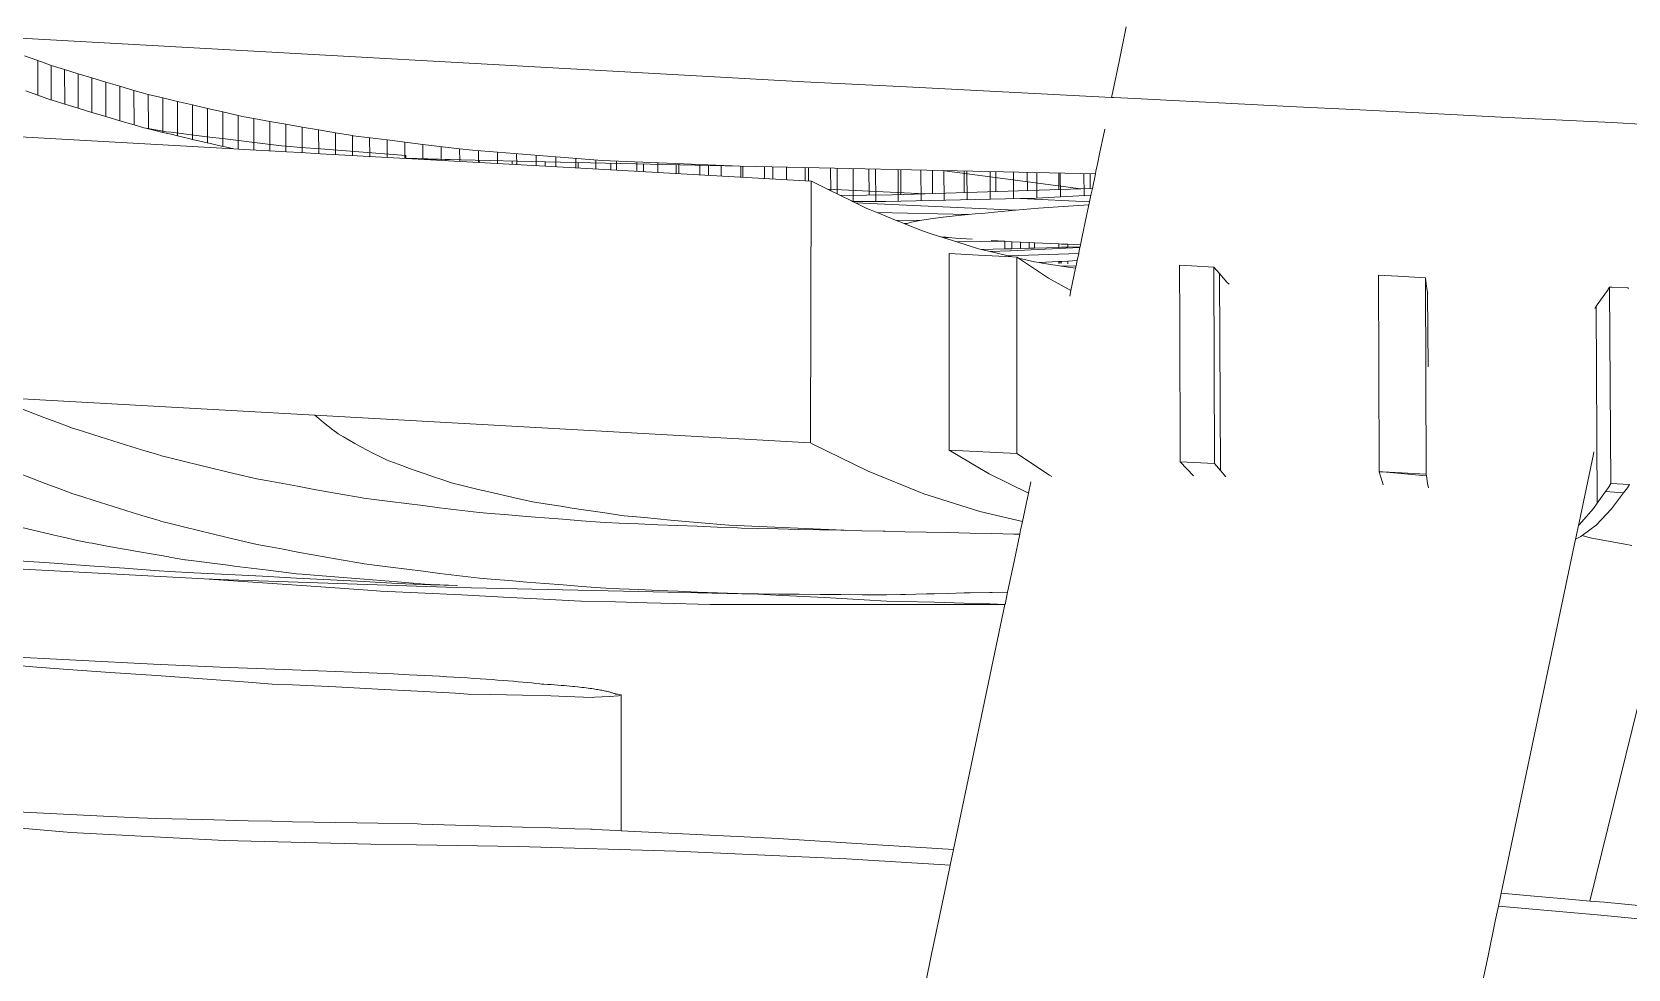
# Model space of a CAD drawing. Header units: millimetres. Extents: x 930469 to 1523124, y -120375 to 411163.
# Drawn here: x 1427928 to 1428511, y -7174 to -6832 of the extents above; entities that cross this region are included whole.
import ezdxf

# ---------------------------------------------------------------- set-up
doc = ezdxf.new("R2010")
doc.units = ezdxf.units.MM
doc.layers.add('A-NET THAY', color=8, linetype='Continuous', lineweight=0)
doc.layers.add('COT VACH', color=8, linetype='Continuous', lineweight=0)

# ---------------------------------------------------------------- blocks, each defined once
blk = doc.blocks.new('fgholol')
at = {"layer": 'A-NET THAY', "ltscale": 3}
for p, q in [((1046292.46, 32204.62), (1046295.12, 32217.27)), ((1046177.47, 32197.21), (1045884.71, 32213.55)), ((1045892.76, 32206.69), (1045897.56, 32204.92)), ((1045897.56, 32204.92), (1045902.19, 32203.23)), ((1045897.63, 32192.33), (1045897.56, 32204.92)), ((1045902.19, 32203.23), (1045902.41, 32203.17)), ((1045902.41, 32203.17), (1045907.32, 32201.65)), ((1045902.48, 32190.57), (1045902.41, 32203.17)), ((1046290.16, 32193.66), (1046292.46, 32204.62)), ((1045907.32, 32201.65), (1045912.28, 32200.13)), ((1045907.39, 32189.05), (1045907.32, 32201.65)), ((1045912.28, 32200.13), (1045917.29, 32198.61)), ((1045912.35, 32187.54), (1045912.28, 32200.13)), ((1045917.29, 32198.61), (1045922.36, 32197.09)), ((1045917.36, 32186.02), (1045917.29, 32198.61)), ((1045922.36, 32197.09), (1045927.48, 32195.57)), ((1045922.42, 32184.5), (1045922.36, 32197.09)), ((1046214.84, 32195.31), (1046177.47, 32197.21)), ((1045893.21, 32193.95), (1045897.63, 32192.33)), ((1045897.63, 32192.33), (1045902.25, 32190.64)), ((1045927.48, 32195.57), (1045932.66, 32194.04)), ((1045927.54, 32182.97), (1045927.48, 32195.57)), ((1045932.66, 32194.04), (1045936.21, 32193.01)), ((1045932.72, 32181.45), (1045932.66, 32194.04)), ((1045936.21, 32193.01), (1045937.9, 32192.6)), ((1045937.9, 32192.6), (1045943.21, 32191.32)), ((1045937.96, 32180), (1045937.9, 32192.6)), ((1045943.21, 32191.32), (1045948.58, 32190.05)), ((1045943.27, 32178.73), (1045943.21, 32191.32)), ((1046289.71, 32191.52), (1046214.84, 32195.31)), ((1046289.71, 32191.52), (1046290.16, 32193.66)), ((1046290.57, 32191.48), (1046289.71, 32191.52)), ((1046298.22, 32191.09), (1046290.57, 32191.48)), ((1046312.15, 32190.39), (1046298.22, 32191.09)), ((1045902.25, 32190.64), (1045902.48, 32190.57)), ((1045902.48, 32190.57), (1045907.39, 32189.05)), ((1045907.39, 32189.05), (1045912.35, 32187.54)), ((1045912.35, 32187.54), (1045917.36, 32186.02)), ((1045917.36, 32186.02), (1045918.7, 32185.61)), ((1045918.7, 32185.61), (1045922.42, 32184.5)), ((1045948.58, 32190.05), (1045954.02, 32188.77)), ((1045948.65, 32177.45), (1045948.58, 32190.05)), ((1045954.02, 32188.77), (1045959.52, 32187.49)), ((1045954.08, 32176.17), (1045954.02, 32188.77)), ((1045959.52, 32187.49), (1045965.1, 32186.2)), ((1045959.59, 32174.89), (1045959.52, 32187.49)), ((1045965.1, 32186.2), (1045970.74, 32184.92)), ((1045965.16, 32173.61), (1045965.1, 32186.2)), ((1046331.41, 32189.41), (1046312.15, 32190.39)), ((1046354.68, 32188.23), (1046331.41, 32189.41)), ((1046380.39, 32186.93), (1046354.68, 32188.23)), ((1046406.77, 32185.59), (1046380.39, 32186.93)), ((1046432.03, 32184.31), (1046406.77, 32185.59)), ((1045922.42, 32184.5), (1045927.54, 32182.97)), ((1045927.54, 32182.97), (1045932.72, 32181.45)), ((1045932.72, 32181.45), (1045936.27, 32180.41)), ((1045936.27, 32180.41), (1045937.07, 32180.22)), ((1045939.92, 32179.74), (1045937.07, 32180.22)), ((1045937.07, 32180.22), (1045937.96, 32180)), ((1045937.96, 32180), (1045939.92, 32179.53)), ((1045944.45, 32178.98), (1045939.92, 32179.74)), ((1045939.92, 32179.53), (1045943.27, 32178.73)), ((1045970.74, 32184.92), (1045972.91, 32184.43)), ((1045970.81, 32172.6), (1045970.74, 32184.92)), ((1045972.91, 32184.43), (1045976.47, 32183.79)), ((1045976.47, 32183.79), (1045982.27, 32182.75)), ((1045976.53, 32172.28), (1045976.47, 32183.79)), ((1045982.27, 32182.75), (1045988.15, 32181.71)), ((1045982.33, 32171.96), (1045982.27, 32182.75)), ((1045988.15, 32181.71), (1045994.11, 32180.67)), ((1045988.2, 32171.63), (1045988.15, 32181.71)), ((1045994.11, 32180.67), (1046000.15, 32179.63)), ((1045994.16, 32171.3), (1045994.11, 32180.67)), ((1046000.15, 32179.63), (1046006.27, 32178.59)), ((1046000.19, 32170.96), (1046000.15, 32179.63)), ((1046286.78, 32177.55), (1046287.27, 32179.87)), ((1046454.44, 32183.18), (1046432.03, 32184.31)), ((1046472.49, 32182.27), (1046454.44, 32183.18)), ((1046484.94, 32181.64), (1046472.49, 32182.27)), ((1045886.9, 32177.29), (1045969.18, 32172.69)), ((1045943.27, 32178.73), (1045944.46, 32178.45)), ((1045946.3, 32178.75), (1045944.45, 32178.98)), ((1045944.46, 32178.45), (1045946.31, 32178.01)), ((1045952.79, 32177.94), (1045946.3, 32178.75)), ((1045946.31, 32178.01), (1045948.65, 32177.45)), ((1045948.65, 32177.45), (1045952.79, 32176.47)), ((1045959.36, 32177.13), (1045952.79, 32177.94)), ((1045952.79, 32176.47), (1045954.08, 32176.17)), ((1045954.08, 32176.17), (1045959.38, 32174.94)), ((1045966.04, 32176.32), (1045959.36, 32177.13)), ((1045959.38, 32174.94), (1045959.59, 32174.89)), ((1045959.59, 32174.89), (1045965.16, 32173.61)), ((1045965.16, 32173.61), (1045966.05, 32173.4)), ((1045972.8, 32175.5), (1045966.04, 32176.32)), ((1045979.66, 32174.68), (1045972.8, 32175.5)), ((1045986.61, 32173.86), (1045979.66, 32174.68)), ((1045988.38, 32173.66), (1045986.61, 32173.86)), ((1045993.66, 32173.24), (1045988.38, 32173.66)), ((1046006.27, 32178.59), (1046012.47, 32177.54)), ((1046006.31, 32170.62), (1046006.27, 32178.59)), ((1046012.47, 32177.54), (1046012.81, 32177.48)), ((1046012.51, 32170.27), (1046012.47, 32177.54)), ((1046012.81, 32177.48), (1046025.16, 32175.94)), ((1046018.81, 32169.92), (1046018.77, 32176.73)), ((1046025.16, 32175.94), (1046038.21, 32174.34)), ((1046025.2, 32169.56), (1046025.16, 32175.94)), ((1046031.67, 32169.2), (1046031.64, 32175.14)), ((1046051.63, 32172.73), (1046038.21, 32174.34)), ((1046038.24, 32168.84), (1046038.21, 32174.34)), ((1046044.9, 32168.46), (1046044.88, 32173.54)), ((1046285.51, 32171.51), (1046286.78, 32177.55)), ((1045966.05, 32173.4), (1045969.18, 32172.69)), ((1045969.18, 32172.69), (1045972.82, 32172.49)), ((1045972.82, 32172.49), (1045979.68, 32172.11)), ((1045979.68, 32172.11), (1045986.62, 32171.72)), ((1045986.62, 32171.72), (1045988.39, 32171.62)), ((1045988.39, 32171.62), (1045993.67, 32171.32)), ((1046000.79, 32172.67), (1045993.66, 32173.24)), ((1045993.67, 32171.32), (1046000.8, 32170.93)), ((1046031.95, 32170.24), (1046000.79, 32172.67)), ((1046031.95, 32169.19), (1046000.8, 32170.93)), ((1046031.95, 32170.05), (1046031.95, 32170.24)), ((1046031.95, 32169.34), (1046031.95, 32170.05)), ((1046031.95, 32169.19), (1046031.95, 32169.34)), ((1046031.95, 32169.34), (1046052.23, 32168.66)), ((1046034.31, 32169.05), (1046031.95, 32169.19)), ((1046034.31, 32169.05), (1046052.23, 32168.66)), ((1046083.02, 32166.34), (1046034.31, 32169.05)), ((1046034.42, 32169.05), (1046034.42, 32169.26)), ((1046046.62, 32168.37), (1046046.62, 32168.85)), ((1046051.63, 32172.73), (1046056.39, 32172.17)), ((1046051.66, 32168.09), (1046051.63, 32172.73)), ((1046083.01, 32167.99), (1046052.23, 32168.66)), ((1046086.78, 32169.78), (1046056.39, 32172.17)), ((1046058.51, 32167.7), (1046058.49, 32172)), ((1046058.77, 32167.69), (1046058.77, 32168.52)), ((1046065.45, 32167.32), (1046065.43, 32171.45)), ((1046070.88, 32167.01), (1046070.87, 32168.25)), ((1046072.48, 32166.92), (1046072.46, 32170.89)), ((1046079.6, 32166.53), (1046079.58, 32170.33)), ((1046082.93, 32166.34), (1046082.92, 32167.99)), ((1046154.13, 32166.43), (1046083.01, 32167.99)), ((1046103.68, 32168.48), (1046086.78, 32169.78)), ((1046086.8, 32166.12), (1046086.78, 32169.78)), ((1046094.08, 32165.72), (1046094.06, 32169.21)), ((1046094.94, 32165.67), (1046094.93, 32167.73)), ((1046101.44, 32165.31), (1046101.42, 32168.65)), ((1046154.13, 32166.43), (1046103.68, 32168.48)), ((1046108.88, 32164.89), (1046108.87, 32168.27)), ((1046116.4, 32164.47), (1046116.38, 32167.96)), ((1046284.6, 32167.17), (1046285.51, 32171.51)), ((1046180, 32160.92), (1046083.02, 32166.34)), ((1046106.9, 32165), (1046106.88, 32167.47)), ((1046118.81, 32164.34), (1046118.8, 32167.2)), ((1046124, 32164.05), (1046123.98, 32167.65)), ((1046130.69, 32163.67), (1046130.67, 32166.94)), ((1046131.66, 32163.62), (1046131.64, 32167.34)), ((1046139.39, 32163.19), (1046139.37, 32167.02)), ((1046142.52, 32163.01), (1046142.5, 32166.68)), ((1046147.19, 32162.75), (1046147.17, 32166.71)), ((1046154.13, 32166.43), (1046182.99, 32165.8)), ((1046154.32, 32162.35), (1046154.3, 32166.43)), ((1046155.06, 32162.31), (1046155.04, 32166.41)), ((1046163, 32161.87), (1046162.97, 32166.24)), ((1046166.08, 32161.7), (1046166.06, 32166.17)), ((1046170.99, 32161.42), (1046170.97, 32166.06)), ((1046177.81, 32161.04), (1046177.78, 32165.91)), ((1046179.05, 32160.97), (1046179.03, 32165.88)), ((1046182.99, 32165.8), (1046227.83, 32164.82)), ((1046187.18, 32157.39), (1046187.14, 32165.71)), ((1046189.52, 32156.25), (1046189.47, 32165.66)), ((1046195.37, 32153.53), (1046195.31, 32165.53)), ((1046201.17, 32155.77), (1046201.12, 32165.4)), ((1046203.59, 32153.47), (1046203.53, 32165.35)), ((1046211.86, 32153.55), (1046211.8, 32165.17)), ((1046212.79, 32155.96), (1046212.75, 32165.15)), ((1046220.19, 32153.74), (1046220.13, 32164.98)), ((1046224.39, 32156.34), (1046224.34, 32164.89)), ((1046278.53, 32158.12), (1046227.83, 32164.82)), ((1046227.83, 32164.82), (1046283.85, 32163.59)), ((1046228.56, 32153.94), (1046228.51, 32164.8)), ((1046235.95, 32156.72), (1046235.91, 32164.64)), ((1046236.98, 32154.13), (1046236.93, 32164.62)), ((1046245.44, 32154.32), (1046245.39, 32164.43)), ((1046247.49, 32157.1), (1046247.45, 32164.39)), ((1046253.95, 32154.52), (1046253.9, 32164.25)), ((1046259, 32157.48), (1046258.97, 32164.13)), ((1046262.49, 32154.71), (1046262.44, 32164.06)), ((1046270.49, 32157.86), (1046270.46, 32163.88)), ((1046271.07, 32155.16), (1046271.03, 32163.87)), ((1046279.69, 32155.62), (1046279.65, 32163.68)), ((1046281.96, 32158.24), (1046281.93, 32163.63)), ((1046282.73, 32158.26), (1046283.85, 32163.59)), ((1046283.85, 32163.59), (1046284.05, 32164.53)), ((1046284.05, 32164.53), (1046284.6, 32167.17)), ((1046179.83, 32065.34), (1046180, 32160.92)), ((1046180, 32160.92), (1046180.1, 32160.87)), ((1046180.1, 32160.87), (1046183.02, 32159.43)), ((1046183.02, 32159.43), (1046186.04, 32157.96)), ((1046221.64, 32156.25), (1046186.04, 32157.96)), ((1046186.04, 32157.96), (1046190.71, 32155.66)), ((1046209.69, 32155.86), (1046221.64, 32156.25)), ((1046278.53, 32158.12), (1046221.64, 32156.25)), ((1046282.73, 32158.26), (1046278.53, 32158.12)), ((1046282.2, 32155.75), (1046282.73, 32158.26)), ((1046190.71, 32155.66), (1046209.69, 32155.86)), ((1046190.71, 32155.66), (1046194.7, 32153.71)), ((1046194.7, 32153.71), (1046195.07, 32153.53)), ((1046195.07, 32153.53), (1046196.18, 32152.99)), ((1046195.07, 32153.53), (1046207.25, 32153.44)), ((1046196.18, 32152.99), (1046254.65, 32150.3)), ((1046196.18, 32152.99), (1046200.36, 32150.94)), ((1046200.36, 32150.94), (1046204.15, 32149.41)), ((1046207.25, 32153.44), (1046256.51, 32154.57)), ((1046246.95, 32149.6), (1046254.65, 32150.3)), ((1046263.04, 32150.99), (1046254.65, 32150.3)), ((1046256.51, 32154.57), (1046262.35, 32154.7)), ((1046281.7, 32153.37), (1046256.51, 32154.57)), ((1046282.2, 32155.75), (1046262.35, 32154.7)), ((1046272.09, 32151.64), (1046263.04, 32150.99)), ((1046281.47, 32152.25), (1046272.09, 32151.64)), ((1046280.64, 32148.29), (1046281.47, 32152.25)), ((1046281.47, 32152.25), (1046281.7, 32153.37)), ((1046281.7, 32153.37), (1046282.2, 32155.75)), ((1046237.36, 32148.68), (1046204.15, 32149.41)), ((1046204.15, 32149.41), (1046210.86, 32146.7)), ((1046219.72, 32146.51), (1046210.86, 32146.7)), ((1046210.86, 32146.7), (1046214.03, 32145.42)), ((1046215.08, 32145.41), (1046214.03, 32145.42)), ((1046214.03, 32145.42), (1046214.48, 32145.24)), ((1046215.08, 32145.41), (1046214.48, 32145.24)), ((1046214.48, 32145.24), (1046220.7, 32142.72)), ((1046215.08, 32145.41), (1046216.68, 32145.88)), ((1046216.68, 32145.88), (1046219.72, 32146.51)), ((1046219.72, 32146.51), (1046223.58, 32147.13)), ((1046228.26, 32147.74), (1046223.58, 32147.13)), ((1046233.73, 32148.34), (1046228.26, 32147.74)), ((1046237.36, 32148.68), (1046233.73, 32148.34)), ((1046239.96, 32148.92), (1046237.36, 32148.68)), ((1046242.42, 32149.12), (1046239.96, 32148.92)), ((1046246.95, 32149.6), (1046242.42, 32149.12)), ((1046279.05, 32140.72), (1046280.64, 32148.29)), ((1046220.7, 32142.72), (1046223.12, 32141.95)), ((1046223.12, 32141.95), (1046227.24, 32140.63)), ((1046227.24, 32140.63), (1046227.41, 32140.61)), ((1046227.24, 32140.63), (1046228.13, 32140.35)), ((1046227.41, 32140.61), (1046229.24, 32140.45)), ((1046229.24, 32140.36), (1046228.13, 32140.35)), ((1046228.13, 32140.35), (1046233.26, 32138.71)), ((1046229.24, 32140.45), (1046230.13, 32140.37)), ((1046229.24, 32140.36), (1046229.24, 32140.45)), ((1046230.13, 32140.37), (1046229.24, 32140.36)), ((1046230.13, 32140.37), (1046232.74, 32140.14)), ((1046232.74, 32140.14), (1046238.85, 32139.68)), ((1046250.78, 32138.95), (1046233.26, 32138.71)), ((1046233.26, 32138.71), (1046241.13, 32136.2)), ((1046245.71, 32139.24), (1046250.78, 32138.95)), ((1046250.78, 32138.95), (1046253.29, 32138.8)), ((1046250.8, 32136.17), (1046250.78, 32138.95)), ((1046253.29, 32138.8), (1046256.47, 32138.64)), ((1046253.29, 32138.8), (1046253.31, 32136.24)), ((1046256.47, 32138.64), (1046259.65, 32138.48)), ((1046256.48, 32136.33), (1046256.47, 32138.64)), ((1046278.41, 32137.67), (1046279.05, 32140.72)), ((1046230.45, 32062.71), (1046230.48, 32134.44)), ((1046230.48, 32134.44), (1046241.14, 32133.9)), ((1046241.13, 32136.2), (1046242.25, 32135.94)), ((1046241.14, 32133.9), (1046253.59, 32133.27)), ((1046250.8, 32136.17), (1046242.25, 32135.94)), ((1046242.25, 32135.94), (1046243.65, 32135.61)), ((1046243.65, 32135.61), (1046245.35, 32135.21)), ((1046252.63, 32135.41), (1046245.35, 32135.21)), ((1046245.35, 32135.21), (1046252.02, 32133.64)), ((1046253.31, 32136.24), (1046250.8, 32136.17)), ((1046252.02, 32133.64), (1046277.74, 32134.49)), ((1046252.02, 32133.64), (1046253.59, 32133.27)), ((1046252.8, 32135.42), (1046252.63, 32135.41)), ((1046278.19, 32136.66), (1046252.8, 32135.42)), ((1046256.48, 32136.33), (1046253.31, 32136.24)), ((1046253.59, 32133.27), (1046255.13, 32133.2)), ((1046255.13, 32133.2), (1046255.15, 32061.46)), ((1046255.13, 32133.2), (1046255.79, 32132.76)), ((1046255.79, 32132.76), (1046261.61, 32131.39)), ((1046255.79, 32132.76), (1046261.63, 32128.87)), ((1046259.66, 32136.41), (1046256.48, 32136.33)), ((1046259.65, 32138.48), (1046261.57, 32138.39)), ((1046259.65, 32138.48), (1046259.66, 32136.41)), ((1046261.58, 32136.47), (1046259.66, 32136.41)), ((1046261.57, 32138.39), (1046270.51, 32137.99)), ((1046261.58, 32136.47), (1046261.57, 32138.39)), ((1046270.51, 32136.71), (1046261.58, 32136.47)), ((1046270.51, 32137.99), (1046271.49, 32137.95)), ((1046270.51, 32137.99), (1046270.51, 32136.71)), ((1046271.5, 32136.74), (1046270.51, 32136.71)), ((1046271.49, 32137.95), (1046273.76, 32137.86)), ((1046273.77, 32136.8), (1046271.5, 32136.74)), ((1046273.76, 32137.86), (1046278.41, 32137.67)), ((1046273.77, 32136.8), (1046273.76, 32137.86)), ((1046278.25, 32136.92), (1046273.77, 32136.8)), ((1046277.19, 32131.88), (1046277.74, 32134.49)), ((1046277.74, 32134.49), (1046277.82, 32134.86)), ((1046277.82, 32134.86), (1046278.19, 32136.66)), ((1046278.19, 32136.66), (1046278.25, 32136.92)), ((1046278.25, 32136.92), (1046278.41, 32137.67)), ((1046261.61, 32131.39), (1046263.25, 32131.14)), ((1046261.63, 32128.87), (1046266.69, 32125.5)), ((1046263.25, 32131.14), (1046270.54, 32131.53)), ((1046263.25, 32131.14), (1046264.39, 32130.97)), ((1046264.39, 32130.97), (1046271.5, 32129.9)), ((1046270.54, 32131.53), (1046271.53, 32131.58)), ((1046270.54, 32131.53), (1046270.54, 32131.09)), ((1046270.54, 32131.09), (1046271.53, 32131.03)), ((1046270.54, 32131.09), (1046270.54, 32130.84)), ((1046276.8, 32130.03), (1046271.5, 32129.9)), ((1046271.5, 32129.9), (1046276.61, 32129.13)), ((1046271.53, 32131.58), (1046273.79, 32131.7)), ((1046273.79, 32131.7), (1046277.19, 32131.88)), ((1046273.8, 32130.77), (1046273.79, 32131.7)), ((1046274.91, 32121), (1046276.61, 32129.13)), ((1046276.61, 32129.13), (1046276.8, 32130.03)), ((1046276.8, 32130.03), (1046276.94, 32130.7)), ((1046276.94, 32130.7), (1046277.19, 32131.88)), ((1046314.64, 32109.55), (1046314.6, 32130.18)), ((1046314.6, 32130.18), (1046318.93, 32129.97)), ((1046318.93, 32129.97), (1046327.14, 32129.55)), ((1046327.14, 32129.55), (1046329.19, 32127.17)), ((1046327.14, 32129.55), (1046327.31, 32057.81)), ((1046329.19, 32127.17), (1046331.86, 32124.07)), ((1046329.56, 32055.19), (1046329.19, 32127.17)), ((1046266.69, 32125.5), (1046274.91, 32121)), ((1046331.86, 32124.07), (1046332.73, 32123.24)), ((1046387.22, 32126.51), (1046394.29, 32126.15)), ((1046387.36, 32093.17), (1046387.22, 32126.51)), ((1046394.29, 32126.15), (1046404.35, 32125.64)), ((1046404.35, 32125.64), (1046404.8, 32122.47)), ((1046404.35, 32125.64), (1046404.7, 32053.89)), ((1046404.8, 32122.47), (1046405.19, 32120.32)), ((1046470.83, 32121.03), (1046471.54, 32122.24)), ((1046472.04, 32050.48), (1046471.54, 32122.24)), ((1046471.54, 32122.24), (1046472.46, 32122.19)), ((1046472.46, 32122.19), (1046478.39, 32121.89)), ((1046478.39, 32121.89), (1046478.39, 32121.54)), ((1046274.48, 32118.95), (1046274.91, 32121)), ((1046405.19, 32120.32), (1046405.26, 32119.97)), ((1046405.19, 32119.97), (1046405.19, 32120.32)), ((1046405.33, 32093.08), (1046405.19, 32119.97)), ((1046466.19, 32114.44), (1046466.75, 32115.23)), ((1046466.75, 32115.23), (1046470.83, 32121.03)), ((1046467.12, 32043.25), (1046466.75, 32115.23)), ((1046314.75, 32058.44), (1046314.64, 32109.55)), ((1046387.53, 32054.76), (1046387.36, 32093.17)), ((1045880.64, 32082.05), (1045998.78, 32075.45)), ((1045891.38, 32077.87), (1045895.73, 32076.19)), ((1045895.73, 32076.19), (1045900.12, 32074.52)), ((1045900.12, 32074.52), (1045904.54, 32072.84)), ((1045998.78, 32075.45), (1046000.23, 32074.17)), ((1045998.78, 32075.45), (1046179.83, 32065.34)), ((1045904.54, 32072.84), (1045908.99, 32071.17)), ((1045908.99, 32071.17), (1045909.89, 32070.83)), ((1045909.89, 32070.83), (1045913.5, 32069.68)), ((1045913.5, 32069.68), (1045918.04, 32068.24)), ((1046000.23, 32074.17), (1046001.86, 32072.79)), ((1046001.86, 32072.79), (1046003.57, 32071.42)), ((1046003.57, 32071.42), (1046005.37, 32070.03)), ((1046005.37, 32070.03), (1046007.17, 32068.7)), ((1046007.17, 32068.7), (1046007.24, 32068.65)), ((1046007.24, 32068.65), (1046009.21, 32067.47)), ((1045918.04, 32068.24), (1045922.63, 32066.8)), ((1045922.63, 32066.8), (1045927.26, 32065.36)), ((1045927.26, 32065.36), (1045931.94, 32063.91)), ((1045931.94, 32063.91), (1045936.66, 32062.47)), ((1046009.21, 32067.47), (1046011.26, 32066.28)), ((1046011.26, 32066.28), (1046013.38, 32065.08)), ((1046013.38, 32065.08), (1046015.59, 32063.88)), ((1046015.59, 32063.88), (1046017.87, 32062.68)), ((1046179.83, 32065.34), (1046180.59, 32064.9)), ((1046180.59, 32064.9), (1046200.86, 32054.98)), ((1045936.66, 32062.47), (1045941.44, 32061.02)), ((1045941.44, 32061.02), (1045942.75, 32060.63)), ((1045942.75, 32060.63), (1045946.27, 32059.75)), ((1045946.27, 32059.75), (1045951.16, 32058.54)), ((1045951.16, 32058.54), (1045956.1, 32057.33)), ((1045956.1, 32057.33), (1045961.1, 32056.12)), ((1046017.87, 32062.68), (1046020.24, 32061.48)), ((1046020.24, 32061.48), (1046022.68, 32060.27)), ((1046022.68, 32060.27), (1046025.21, 32059.06)), ((1046025.21, 32059.06), (1046025.74, 32058.81)), ((1046025.74, 32058.81), (1046027.82, 32058.01)), ((1046027.82, 32058.01), (1046030.52, 32057)), ((1046030.52, 32057), (1046033.29, 32055.99)), ((1046230.45, 32062.71), (1046255.15, 32061.46)), ((1046241.54, 32056.11), (1046230.45, 32062.71)), ((1046255.15, 32061.46), (1046267.07, 32053.52)), ((1046314.75, 32058.44), (1046327.31, 32057.81)), ((1046314.75, 32058.44), (1046319.65, 32053.29)), ((1046327.31, 32057.81), (1046329.56, 32055.19)), ((1046460.49, 32036.27), (1046465.71, 32061.14)), ((1046465.71, 32061.14), (1046465.89, 32061.99)), ((1045891.51, 32053.88), (1045895.86, 32052.2)), ((1045895.86, 32052.2), (1045900.24, 32050.53)), ((1045961.1, 32056.12), (1045966.16, 32054.9)), ((1045966.16, 32054.9), (1045971.27, 32053.69)), ((1045971.27, 32053.69), (1045976.45, 32052.47)), ((1045976.45, 32052.47), (1045978.13, 32052.08)), ((1045978.13, 32052.08), (1045981.7, 32051.41)), ((1045981.7, 32051.41), (1045987.02, 32050.43)), ((1046033.29, 32055.99), (1046036.14, 32054.97)), ((1046036.14, 32054.97), (1046039.08, 32053.95)), ((1046039.08, 32053.95), (1046042.09, 32052.93)), ((1046042.09, 32052.93), (1046045.18, 32051.9)), ((1046045.18, 32051.9), (1046048.35, 32050.87)), ((1046200.86, 32054.98), (1046221.2, 32046.75)), ((1046245.08, 32054.01), (1046241.54, 32056.11)), ((1046259.37, 32047.01), (1046245.08, 32054.01)), ((1046259.37, 32047.01), (1046260.23, 32051.11)), ((1046267.07, 32053.52), (1046267.94, 32053.05)), ((1046329.56, 32055.19), (1046331.52, 32052.92)), ((1046388.66, 32050.86), (1046387.53, 32054.76)), ((1046388.87, 32054.69), (1046387.53, 32054.76)), ((1046388.87, 32054.69), (1046404.79, 32053.24)), ((1046404.7, 32053.89), (1046388.87, 32054.69)), ((1046404.7, 32053.89), (1046404.79, 32053.24)), ((1046404.79, 32053.24), (1046405.17, 32050.5)), ((1045900.24, 32050.53), (1045904.66, 32048.85)), ((1045904.66, 32048.85), (1045909.12, 32047.18)), ((1045909.12, 32047.18), (1045910.02, 32046.84)), ((1045910.02, 32046.84), (1045913.62, 32045.69)), ((1045913.62, 32045.69), (1045918.17, 32044.25)), ((1045987.02, 32050.43), (1045992.41, 32049.45)), ((1045992.41, 32049.45), (1045997.87, 32048.47)), ((1045997.87, 32048.47), (1046003.39, 32047.48)), ((1046003.39, 32047.48), (1046008.99, 32046.49)), ((1046008.99, 32046.49), (1046014.67, 32045.5)), ((1046014.67, 32045.5), (1046016.63, 32045.16)), ((1046048.35, 32050.87), (1046049.48, 32050.51)), ((1046049.48, 32050.51), (1046051.61, 32049.98)), ((1046051.61, 32049.98), (1046054.95, 32049.15)), ((1046054.95, 32049.15), (1046058.36, 32048.33)), ((1046058.36, 32048.33), (1046061.86, 32047.5)), ((1046061.86, 32047.5), (1046065.44, 32046.67)), ((1046065.44, 32046.67), (1046069.09, 32045.83)), ((1046069.09, 32045.83), (1046072.83, 32044.99)), ((1046221.2, 32046.75), (1046241.63, 32040.24)), ((1046257.18, 32036.58), (1046259.37, 32047.01)), ((1046388.98, 32049.99), (1046388.66, 32050.86)), ((1046405.17, 32050.5), (1046405.46, 32048.91)), ((1046467.12, 32043.25), (1046470.18, 32047.59)), ((1046470.18, 32047.59), (1046471.21, 32049.05)), ((1046470.18, 32047.59), (1046476.76, 32047.07)), ((1046471.21, 32049.05), (1046472.04, 32050.48)), ((1046472.04, 32050.48), (1046478.9, 32050.13)), ((1046472.39, 32041.25), (1046476.76, 32047.07)), ((1046478.13, 32048.9), (1046476.76, 32047.07)), ((1046478.9, 32050.13), (1046478.13, 32048.9)), ((1045918.17, 32044.25), (1045922.76, 32042.81)), ((1045922.76, 32042.81), (1045927.39, 32041.37)), ((1045927.39, 32041.37), (1045932.06, 32039.92)), ((1045932.06, 32039.92), (1045936.79, 32038.48)), ((1046016.63, 32045.16), (1046020.42, 32044.67)), ((1046020.42, 32044.67), (1046026.26, 32043.92)), ((1046026.26, 32043.92), (1046032.18, 32043.17)), ((1046032.18, 32043.17), (1046038.18, 32042.41)), ((1046038.18, 32042.41), (1046044.27, 32041.65)), ((1046044.27, 32041.65), (1046050.44, 32040.89)), ((1046050.44, 32040.89), (1046056.7, 32040.13)), ((1046056.7, 32040.13), (1046058.77, 32039.88)), ((1046058.77, 32039.88), (1046063.05, 32039.53)), ((1046063.05, 32039.53), (1046069.49, 32039.01)), ((1046072.83, 32044.99), (1046076.64, 32044.15)), ((1046076.64, 32044.15), (1046078.19, 32043.82)), ((1046078.19, 32043.82), (1046080.54, 32043.44)), ((1046080.54, 32043.44), (1046084.51, 32042.81)), ((1046084.51, 32042.81), (1046088.57, 32042.17)), ((1046088.57, 32042.17), (1046092.71, 32041.53)), ((1046092.71, 32041.53), (1046096.92, 32040.89)), ((1046096.92, 32040.89), (1046101.21, 32040.25)), ((1046101.21, 32040.25), (1046105.58, 32039.61)), ((1046105.58, 32039.61), (1046110.03, 32038.96)), ((1046241.63, 32040.24), (1046257.18, 32036.58)), ((1046460.49, 32035.44), (1046465.81, 32041.4)), ((1046465.81, 32041.4), (1046467.12, 32043.25)), ((1046472.39, 32041.25), (1046466.72, 32035.31)), ((1045896.38, 32033.35), (1045891.27, 32034.58)), ((1045936.79, 32038.48), (1045941.56, 32037.03)), ((1045941.56, 32037.03), (1045942.87, 32036.64)), ((1045942.87, 32036.64), (1045946.39, 32035.76)), ((1045946.39, 32035.76), (1045951.28, 32034.55)), ((1045951.28, 32034.55), (1045956.22, 32033.34)), ((1046069.49, 32039.01), (1046076.02, 32038.48)), ((1046076.02, 32038.48), (1046082.64, 32037.96)), ((1046082.64, 32037.96), (1046089.34, 32037.43)), ((1046089.34, 32037.43), (1046096.11, 32036.9)), ((1046096.11, 32036.9), (1046102.97, 32036.37)), ((1046102.97, 32036.37), (1046104.9, 32036.22)), ((1046104.9, 32036.22), (1046109.91, 32036.01)), ((1046109.91, 32036.01), (1046116.93, 32035.72)), ((1046110.03, 32038.96), (1046111.73, 32038.72)), ((1046111.73, 32038.72), (1046119.17, 32038.01)), ((1046116.93, 32035.72), (1046124.02, 32035.43)), ((1046119.17, 32038.01), (1046128.63, 32037.14)), ((1046124.02, 32035.43), (1046131.18, 32035.13)), ((1046128.63, 32037.14), (1046138.4, 32036.25)), ((1046131.18, 32035.13), (1046138.41, 32034.84)), ((1046149.95, 32035.23), (1046138.4, 32036.25)), ((1046138.41, 32034.84), (1046145.71, 32034.54)), ((1046145.71, 32034.54), (1046153.07, 32034.24)), ((1046191.93, 32033.38), (1046149.95, 32035.23)), ((1046153.07, 32034.24), (1046154.53, 32034.19)), ((1046154.53, 32034.19), (1046160.51, 32034.05)), ((1046160.51, 32034.05), (1046168, 32033.89)), ((1046168, 32033.89), (1046175.56, 32033.73)), ((1046175.56, 32033.73), (1046183.18, 32033.56)), ((1046256.41, 32032.9), (1046256.96, 32035.54)), ((1046256.96, 32035.54), (1046257.18, 32036.58)), ((1046459.4, 32031.11), (1046460.28, 32035.27)), ((1046460.28, 32035.27), (1046460.49, 32036.27)), ((1046460.28, 32035.27), (1046460.49, 32035.44)), ((1046466.72, 32035.31), (1046464.46, 32033.6)), ((1045901.55, 32032.12), (1045896.38, 32033.35)), ((1045903.52, 32031.66), (1045901.55, 32032.12)), ((1045906.78, 32030.89), (1045903.52, 32031.66)), ((1045912.08, 32029.65), (1045906.78, 32030.89)), ((1045912.66, 32029.52), (1045912.08, 32029.65)), ((1045916.39, 32028.84), (1045912.66, 32029.52)), ((1045917.46, 32028.64), (1045916.39, 32028.84)), ((1045922.91, 32027.64), (1045917.46, 32028.64)), ((1045956.22, 32033.34), (1045961.22, 32032.13)), ((1045961.22, 32032.13), (1045966.28, 32030.91)), ((1045966.28, 32030.91), (1045971.4, 32029.7)), ((1045971.4, 32029.7), (1045976.58, 32028.48)), ((1045976.58, 32028.48), (1045978.26, 32028.09)), ((1045978.26, 32028.09), (1045981.83, 32027.42)), ((1046183.18, 32033.56), (1046190.85, 32033.39)), ((1046190.85, 32033.39), (1046191.93, 32033.38)), ((1046191.93, 32033.38), (1046192.74, 32033.35)), ((1046192.74, 32033.35), (1046198.57, 32033.22)), ((1046198.57, 32033.22), (1046206.35, 32033.05)), ((1046206.35, 32033.05), (1046207.03, 32033.04)), ((1046207.03, 32033.04), (1046214.19, 32032.88)), ((1046214.19, 32032.88), (1046222.07, 32032.71)), ((1046222.07, 32032.71), (1046230, 32032.53)), ((1046230, 32032.53), (1046237.98, 32032.36)), ((1046237.98, 32032.36), (1046246, 32032.18)), ((1046246, 32032.18), (1046254.06, 32032.01)), ((1046254.06, 32032.01), (1046256.21, 32031.96)), ((1046254.11, 32021.96), (1046256.21, 32031.96)), ((1046256.21, 32031.96), (1046256.41, 32032.9)), ((1046432.05, 31900.81), (1046459.21, 32030.2)), ((1046459.21, 32030.2), (1046459.4, 32031.11)), ((1046461.11, 32031.07), (1046459.21, 32030.2)), ((1046461.65, 32031.47), (1046461.11, 32031.07)), ((1046464.46, 32033.6), (1046461.65, 32031.47)), ((1046461.65, 32031.47), (1046464.48, 32030.64)), ((1046464.48, 32030.64), (1046477.21, 32028.29)), ((1046477.21, 32028.29), (1046479.7, 32027.83)), ((1045890.65, 32022.27), (1045903.57, 32021.36)), ((1045928.44, 32026.65), (1045922.91, 32027.64)), ((1045929.18, 32026.52), (1045928.44, 32026.65)), ((1045934.03, 32025.65), (1045929.18, 32026.52)), ((1045939.7, 32024.65), (1045934.03, 32025.65)), ((1045941.91, 32024.26), (1045939.7, 32024.65)), ((1045945.45, 32023.65), (1045941.91, 32024.26)), ((1045945.7, 32023.6), (1045945.45, 32023.65)), ((1045951.28, 32022.64), (1045945.7, 32023.6)), ((1045951.5, 32022.6), (1045951.28, 32022.64)), ((1045954.57, 32022.21), (1045951.5, 32022.6)), ((1045963.2, 32021.11), (1045954.57, 32022.21)), ((1045981.83, 32027.42), (1045987.15, 32026.44)), ((1045987.15, 32026.44), (1045992.53, 32025.46)), ((1045992.53, 32025.46), (1045997.99, 32024.48)), ((1045997.99, 32024.48), (1046003.52, 32023.49)), ((1046003.52, 32023.49), (1046009.12, 32022.5)), ((1046009.12, 32022.5), (1046014.79, 32021.51)), ((1046251.78, 32010.85), (1046254.11, 32021.96)), ((1046496.12, 32026.7), (1046464.36, 31897.98)), ((1045958.35, 32015.72), (1045880.84, 32019.79)), ((1045903.57, 32021.36), (1045916.43, 32020.45)), ((1045916.43, 32020.45), (1045929.22, 32019.54)), ((1045929.22, 32019.54), (1045941.94, 32018.64)), ((1045941.94, 32018.64), (1045945.73, 32018.37)), ((1045945.73, 32018.37), (1045954.59, 32017.91)), ((1045954.59, 32017.91), (1045967.17, 32017.25)), ((1045967.15, 32020.61), (1045963.2, 32021.11)), ((1045969.29, 32020.34), (1045967.15, 32020.61)), ((1045967.17, 32017.25), (1045979.67, 32016.59)), ((1045969.29, 32020.34), (1045979.66, 32019.05)), ((1045981.73, 32018.8), (1045979.66, 32019.05)), ((1045979.67, 32016.59), (1045992.1, 32015.94)), ((1045981.73, 32018.8), (1045992.1, 32017.54)), ((1045994.01, 32017.31), (1045992.1, 32017.54)), ((1046004.46, 32016.47), (1045994.01, 32017.31)), ((1046004.46, 32016.47), (1046016.75, 32015.49)), ((1046014.79, 32021.51), (1046016.75, 32021.17)), ((1046016.75, 32021.17), (1046020.55, 32020.68)), ((1046020.55, 32020.68), (1046026.39, 32019.93)), ((1046026.39, 32019.93), (1046032.31, 32019.18)), ((1046032.31, 32019.18), (1046038.31, 32018.42)), ((1046038.31, 32018.42), (1046044.39, 32017.66)), ((1046044.39, 32017.66), (1046050.56, 32016.9)), ((1046050.56, 32016.9), (1046056.82, 32016.14)), ((1046056.82, 32016.14), (1046058.9, 32015.89)), ((1045958.35, 32015.72), (1045967.3, 32015.24)), ((1045958.35, 32015.72), (1046002.78, 32012.6)), ((1046050.34, 32012.48), (1045967.3, 32015.24)), ((1045992.1, 32015.94), (1046004.46, 32015.29)), ((1046002.78, 32012.6), (1046019.79, 32011.36)), ((1046004.46, 32015.29), (1046016.75, 32014.63)), ((1046016.75, 32015.49), (1046028.97, 32014.53)), ((1046016.75, 32014.63), (1046028.98, 32013.98)), ((1046019.79, 32011.36), (1046022.73, 32011.14)), ((1046022.73, 32011.14), (1046036.35, 32010.52)), ((1046031.89, 32014.3), (1046028.97, 32014.53)), ((1046028.98, 32013.98), (1046031.89, 32013.83)), ((1046040.24, 32013.64), (1046031.89, 32014.3)), ((1046031.89, 32013.83), (1046041.14, 32013.52)), ((1046036.35, 32010.52), (1046052.36, 32009.77)), ((1046041.14, 32013.61), (1046040.24, 32013.64)), ((1046050.88, 32013.2), (1046041.14, 32013.61)), ((1046041.14, 32013.52), (1046050.88, 32013.2)), ((1046050.34, 32012.48), (1046111.52, 32011.14)), ((1046058.9, 32015.89), (1046063.17, 32015.54)), ((1046063.17, 32015.54), (1046069.62, 32015.02)), ((1046069.62, 32015.02), (1046076.15, 32014.49)), ((1046076.15, 32014.49), (1046082.76, 32013.97)), ((1046082.76, 32013.97), (1046089.46, 32013.44)), ((1046089.46, 32013.44), (1046096.24, 32012.91)), ((1046096.24, 32012.91), (1046103.1, 32012.37)), ((1046103.1, 32012.37), (1046105.02, 32012.23)), ((1046105.02, 32012.23), (1046110.04, 32012.02)), ((1046110.04, 32012.02), (1046117.05, 32011.73)), ((1046111.52, 32011.14), (1046154.65, 32010.19)), ((1046117.05, 32011.73), (1046124.14, 32011.44)), ((1046124.14, 32011.44), (1046131.3, 32011.14)), ((1046131.3, 32011.14), (1046138.54, 32010.85)), ((1046138.54, 32010.85), (1046145.83, 32010.55)), ((1046145.83, 32010.55), (1046153.2, 32010.25)), ((1046225.05, 32010.24), (1046230.12, 32010.35)), ((1046230.12, 32010.35), (1046235.93, 32010.49)), ((1046235.93, 32010.49), (1046238.09, 32010.54)), ((1046238.09, 32010.54), (1046245.25, 32010.7)), ((1046245.25, 32010.7), (1046246.11, 32010.72)), ((1046246.11, 32010.72), (1046251.78, 32010.85)), ((1046250.83, 32006.31), (1046251.78, 32010.85)), ((1046052.36, 32009.77), (1046067.7, 32009.01)), ((1046067.7, 32009.01), (1046082.28, 32008.25)), ((1046082.28, 32008.25), (1046095.89, 32007.48)), ((1046095.89, 32007.48), (1046095.97, 32007.48)), ((1046095.97, 32007.48), (1046108.62, 32007.22)), ((1046108.62, 32007.22), (1046120.07, 32006.95)), ((1046120.07, 32006.95), (1046130.17, 32006.69)), ((1046130.17, 32006.69), (1046138.75, 32006.43)), ((1046138.75, 32006.43), (1046143.18, 32006.26)), ((1046143.18, 32006.26), (1046250.82, 32006.26)), ((1046153.2, 32010.25), (1046154.65, 32010.19)), ((1046154.65, 32010.19), (1046158.19, 32010.17)), ((1046158.19, 32010.17), (1046169.59, 32009.61)), ((1046158.19, 32010.17), (1046160.63, 32010.15)), ((1046160.63, 32010.15), (1046168.13, 32010.1)), ((1046168.13, 32010.1), (1046169.59, 32010.09)), ((1046169.59, 32010.09), (1046175.68, 32010.04)), ((1046169.59, 32009.61), (1046184.9, 32008.8)), ((1046175.68, 32010.04), (1046183.3, 32009.99)), ((1046183.3, 32009.99), (1046184.9, 32009.98)), ((1046184.9, 32009.98), (1046190.97, 32009.93)), ((1046184.9, 32008.8), (1046199.36, 32007.98)), ((1046190.97, 32009.93), (1046198.7, 32009.87)), ((1046198.7, 32009.87), (1046199.36, 32009.87)), ((1046199.36, 32009.87), (1046206.47, 32009.81)), ((1046199.36, 32007.98), (1046207.57, 32007.48)), ((1046206.47, 32009.81), (1046207.16, 32009.81)), ((1046207.16, 32009.81), (1046207.57, 32009.82)), ((1046207.57, 32009.82), (1046212.8, 32009.95)), ((1046207.57, 32007.48), (1046212.8, 32007.37)), ((1046212.8, 32009.95), (1046214.31, 32009.98)), ((1046212.8, 32007.37), (1046225.05, 32007.09)), ((1046214.31, 32009.98), (1046222.19, 32010.17)), ((1046222.19, 32010.17), (1046225.05, 32010.24)), ((1046225.05, 32007.09), (1046235.93, 32006.81)), ((1046232.03, 31916.81), (1046250.82, 32006.26)), ((1046235.93, 32006.81), (1046245.25, 32006.52)), ((1046245.25, 32006.52), (1046250.83, 32006.31)), ((1046250.82, 32006.26), (1046250.83, 32006.31)), ((1045939.83, 31984.49), (1045865.33, 31988.4)), ((1045890.11, 31984.03), (1045897.2, 31983.35)), ((1045897.2, 31983.35), (1045907.01, 31982.67)), ((1045907.01, 31982.67), (1045923.99, 31981.5)), ((1045923.99, 31981.5), (1045940.94, 31980.32)), ((1045939.83, 31984.49), (1045964.16, 31983.35)), ((1045987.38, 31982.54), (1045964.16, 31983.35)), ((1045987.38, 31982.54), (1045999.95, 31982.06)), ((1045999.95, 31982.06), (1046012.36, 31981.57)), ((1046012.36, 31981.57), (1046021.46, 31981.18)), ((1046021.46, 31981.18), (1046027.4, 31980.91)), ((1045940.94, 31980.32), (1045957.78, 31979.12)), ((1045957.78, 31979.12), (1045974.38, 31977.91)), ((1045974.38, 31977.91), (1045983.21, 31977.25)), ((1045983.21, 31977.25), (1045990.65, 31976.91)), ((1045990.65, 31976.91), (1046006.47, 31976.17)), ((1046006.47, 31976.17), (1046021.72, 31975.42)), ((1046021.72, 31975.42), (1046036.3, 31974.65)), ((1046027.4, 31980.91), (1046033.21, 31980.64)), ((1046036.05, 31980.5), (1046033.21, 31980.64)), ((1046038.86, 31980.36), (1046036.05, 31980.5)), ((1046041.62, 31980.21), (1046038.86, 31980.36)), ((1046044.34, 31980.06), (1046041.62, 31980.21)), ((1046047, 31979.91), (1046044.34, 31980.06)), ((1046049.58, 31979.76), (1046047, 31979.91)), ((1046052.09, 31979.61), (1046049.58, 31979.76)), ((1046054.52, 31979.46), (1046052.09, 31979.61)), ((1046056.87, 31979.31), (1046054.52, 31979.46)), ((1046059.14, 31979.16), (1046056.87, 31979.31)), ((1046061.34, 31979.01), (1046059.14, 31979.16)), ((1046063.46, 31978.86), (1046061.34, 31979.01)), ((1046065.51, 31978.7), (1046063.46, 31978.86)), ((1046067.5, 31978.55), (1046065.51, 31978.7)), ((1046069.41, 31978.4), (1046067.5, 31978.55)), ((1046071.26, 31978.25), (1046069.41, 31978.4)), ((1046073.03, 31978.09), (1046071.26, 31978.25)), ((1046074.75, 31977.94), (1046073.03, 31978.09)), ((1046076.4, 31977.79), (1046074.75, 31977.94)), ((1046077.99, 31977.63), (1046076.4, 31977.79)), ((1046079.52, 31977.48), (1046077.99, 31977.63)), ((1046080.99, 31977.33), (1046079.52, 31977.48)), ((1046081.72, 31977.25), (1046080.99, 31977.33)), ((1046082.41, 31977.2), (1046081.72, 31977.25)), ((1046083.77, 31977.11), (1046082.41, 31977.2)), ((1046085.07, 31977.02), (1046083.77, 31977.11)), ((1046086.33, 31976.93), (1046085.07, 31977.02)), ((1046087.53, 31976.84), (1046086.33, 31976.93)), ((1046088.69, 31976.75), (1046087.53, 31976.84)), ((1046089.79, 31976.65), (1046088.69, 31976.75)), ((1046090.85, 31976.56), (1046089.79, 31976.65)), ((1046091.87, 31976.47), (1046090.85, 31976.56)), ((1046092.84, 31976.38), (1046091.87, 31976.47)), ((1046093.77, 31976.29), (1046092.84, 31976.38)), ((1046094.66, 31976.2), (1046093.77, 31976.29)), ((1046095.51, 31976.11), (1046094.66, 31976.2)), ((1046096.32, 31976.02), (1046095.51, 31976.11)), ((1046097.1, 31975.93), (1046096.32, 31976.02)), ((1046097.84, 31975.84), (1046097.1, 31975.93)), ((1046098.55, 31975.75), (1046097.84, 31975.84)), ((1046099.22, 31975.66), (1046098.55, 31975.75)), ((1046099.87, 31975.57), (1046099.22, 31975.66)), ((1046100.48, 31975.48), (1046099.87, 31975.57)), ((1046101.07, 31975.39), (1046100.48, 31975.48)), ((1046101.62, 31975.3), (1046101.07, 31975.39)), ((1046036.3, 31974.65), (1046050.07, 31973.87)), ((1046050.07, 31973.87), (1046054.66, 31973.59)), ((1046054.66, 31973.59), (1046062.87, 31973.42)), ((1046062.87, 31973.42), (1046074.54, 31973.15)), ((1046074.54, 31973.15), (1046084.89, 31972.88)), ((1046084.89, 31972.88), (1046093.77, 31972.61)), ((1046093.77, 31972.61), (1046100.08, 31972.37)), ((1046100.08, 31972.37), (1046100.98, 31972.4)), ((1046100.98, 31972.4), (1046106.33, 31972.68)), ((1046102.15, 31975.21), (1046101.62, 31975.3)), ((1046102.66, 31975.12), (1046102.15, 31975.21)), ((1046103.14, 31975.03), (1046102.66, 31975.12)), ((1046103.6, 31974.95), (1046103.14, 31975.03)), ((1046104.04, 31974.86), (1046103.6, 31974.95)), ((1046104.46, 31974.77), (1046104.04, 31974.86)), ((1046104.86, 31974.68), (1046104.46, 31974.77)), ((1046105.24, 31974.6), (1046104.86, 31974.68)), ((1046105.6, 31974.51), (1046105.24, 31974.6)), ((1046105.95, 31974.42), (1046105.6, 31974.51)), ((1046106.28, 31974.34), (1046105.95, 31974.42)), ((1046106.6, 31974.25), (1046106.28, 31974.34)), ((1046106.33, 31972.68), (1046109.63, 31972.96)), ((1046106.9, 31974.16), (1046106.6, 31974.25)), ((1046107.19, 31974.08), (1046106.9, 31974.16)), ((1046107.47, 31973.99), (1046107.19, 31974.08)), ((1046107.75, 31973.91), (1046107.47, 31973.99)), ((1046108.01, 31973.82), (1046107.75, 31973.91)), ((1046108.26, 31973.74), (1046108.01, 31973.82)), ((1046108.51, 31973.65), (1046108.26, 31973.74)), ((1046108.7, 31973.59), (1046108.51, 31973.65)), ((1046108.75, 31973.58), (1046108.7, 31973.59)), ((1046108.98, 31973.55), (1046108.75, 31973.58)), ((1046109.31, 31973.51), (1046108.98, 31973.55)), ((1046110.67, 31973.24), (1046109.31, 31973.51)), ((1046109.63, 31972.96), (1046110.67, 31973.24)), ((1046110.67, 31923.67), (1046110.67, 31973.24)), ((1045897.2, 31930.23), (1045890.11, 31930.59)), ((1045907.01, 31929.73), (1045897.2, 31930.23)), ((1045923.99, 31928.86), (1045907.01, 31929.73)), ((1045934.31, 31928.33), (1045923.99, 31928.86)), ((1045909.69, 31922.99), (1045848.06, 31928.35)), ((1045965.77, 31920.13), (1045909.69, 31922.99)), ((1045940.94, 31928.17), (1045934.31, 31928.33)), ((1045957.78, 31927.74), (1045940.94, 31928.17)), ((1045974.38, 31927.32), (1045957.78, 31927.74)), ((1045983.08, 31927.1), (1045974.38, 31927.32)), ((1045983.21, 31927.1), (1045983.08, 31927.1)), ((1045990.65, 31926.96), (1045983.21, 31927.1)), ((1046006.47, 31926.67), (1045990.65, 31926.96)), ((1046021.72, 31926.39), (1046006.47, 31926.67)), ((1046036.3, 31926.12), (1046021.72, 31926.39)), ((1046037.6, 31926.1), (1046036.3, 31926.12)), ((1046050.07, 31925.72), (1046037.6, 31926.1)), ((1046054.66, 31925.58), (1046050.07, 31925.72)), ((1046062.87, 31925.33), (1046054.66, 31925.58)), ((1046074.54, 31924.98), (1046062.87, 31925.33)), ((1046084.89, 31924.66), (1046074.54, 31924.98)), ((1046093.77, 31924.39), (1046084.89, 31924.66)), ((1046099.54, 31924.22), (1046093.77, 31924.39)), ((1046100.08, 31924.19), (1046099.54, 31924.22)), ((1046100.98, 31924.15), (1046100.08, 31924.19)), ((1046106.33, 31923.88), (1046100.98, 31924.15)), ((1046109.63, 31923.72), (1046106.33, 31923.88)), ((1046110.67, 31923.67), (1046109.63, 31923.72)), ((1046168.03, 31920.84), (1046110.67, 31923.67)), ((1046019.16, 31918.78), (1045965.77, 31920.13)), ((1046035.83, 31918.47), (1046019.16, 31918.78)), ((1046073.05, 31917.85), (1046035.83, 31918.47)), ((1046130.55, 31916.24), (1046073.05, 31917.85)), ((1046204.26, 31918.47), (1046168.03, 31920.84)), ((1046232.03, 31916.81), (1046204.26, 31918.47)), ((1046192.89, 31913.41), (1046130.55, 31916.24)), ((1046230.84, 31911.13), (1046192.89, 31913.41)), ((1046230.84, 31911.13), (1046232.03, 31916.81)), ((1046229.32, 31903.9), (1046230.84, 31911.13)), ((1046226.53, 31890.58), (1046229.32, 31903.9)), ((1046431.05, 31896.06), (1046432.05, 31900.81)), ((1046445.47, 31899.64), (1046432.05, 31900.81)), ((1046458.12, 31898.53), (1046445.47, 31899.64)), ((1046429.9, 31890.58), (1046431.05, 31896.06)), ((1046468.4, 31892.78), (1046431.05, 31896.06)), ((1046464.36, 31897.98), (1046458.12, 31898.53)), ((1046469.72, 31897.51), (1046464.36, 31897.98)), ((1046540.4, 31890.58), (1046469.72, 31897.51)), ((1046224, 31878.53), (1046226.53, 31890.58)), ((1046427.37, 31878.53), (1046429.9, 31890.58)), ((1046490.88, 31890.58), (1046468.4, 31892.78)), ((1046221.73, 31867.74), (1046224, 31878.53)), ((1046425.1, 31867.74), (1046427.37, 31878.53))]:
    blk.add_line(p, q, dxfattribs=at)

msp = doc.modelspace()

# ---------------------------------------------------------------- block references
at = {"layer": 'COT VACH'}
msp.add_blockref('fgholol', (382032.3, -39047.4), dxfattribs=at)

doc.saveas('drawing.dxf')
